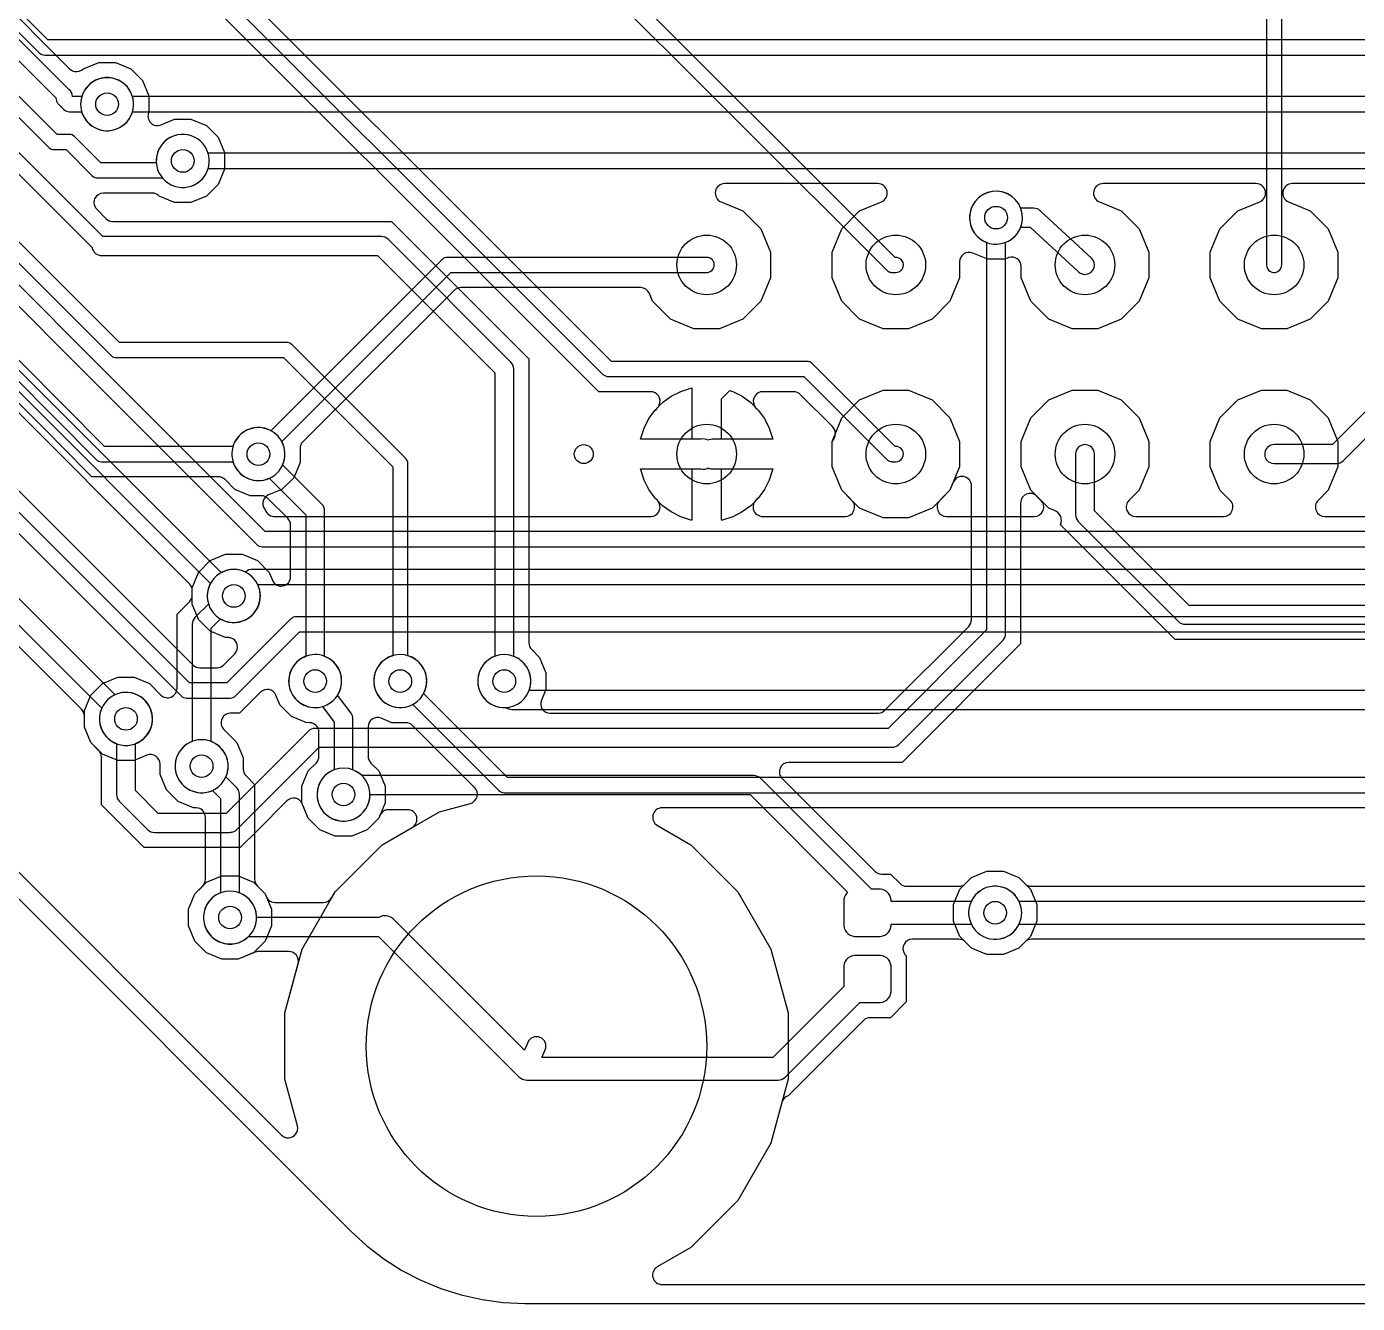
# Model space of a CAD drawing. Header units: millimetres. Extents: x -12.6 to 79.4, y -27 to 65.1.
# Drawn here: x 9.03 to 26.9, y -27.03 to -9.88 of the extents above; entities that cross this region are included whole.
import ezdxf

# ---------------------------------------------------------------- set-up
doc = ezdxf.new("R2010")
doc.units = ezdxf.units.MM

msp = doc.modelspace()

# ---------------------------------------------------------------- linework, layer by layer
at = {"layer": '16_copper'}
for points in [[(-10.32, -1.972), (12.452, -24.766), (12.459, -24.772), (12.466, -24.778), (12.47, -24.78), (12.474, -24.783), (12.483, -24.787), (12.49, -24.792), (12.495, -24.794), (12.5, -24.796), (12.509, -24.798), (12.517, -24.801), (12.522, -24.801), (12.527, -24.802), (12.536, -24.802), (12.545, -24.803), (12.55, -24.802, 0.473897), (12.665, -24.643), (12.497, -24.016), (12.497, -23.126), (12.727, -22.267), (13.172, -21.497), (13.801, -20.868), (14.571, -20.423), (14.988, -20.311, 0.577353), (15.045, -20.099), (14.211, -19.265, 0.198912), (14.121, -19.228), (13.935, -19.228), (13.79, -19.168, 0.534518), (13.614, -19.285), (13.614, -19.68, 0.198912), (13.652, -19.77), (13.758, -19.876), (13.843, -20.082), (13.843, -20.304), (13.758, -20.51), (13.601, -20.667), (13.395, -20.752), (13.173, -20.752), (12.968, -20.667), (12.81, -20.51), (12.725, -20.304), (12.725, -20.082), (12.81, -19.876), (12.917, -19.77, 0.198912), (12.954, -19.68), (12.954, -19.355, 0.3458), (12.857, -19.231), (12.829, -19.228, 0.065189), (12.792, -19.228), (12.587, -19.143), (12.429, -18.986), (12.377, -18.859, 0.534512), (12.17, -18.817), (11.886, -19.101), (11.761, -19.101, 0.696443), (11.69, -19.332), (11.853, -19.495), (11.938, -19.701), (11.938, -19.851, 0.198912), (11.975, -19.941), (12.09, -20.056), (12.09, -21.331, 0.198912), (12.128, -21.421), (12.234, -21.527), (12.319, -21.733), (12.319, -21.955), (12.234, -22.161), (12.077, -22.318), (11.871, -22.403), (11.649, -22.403), (11.444, -22.318), (11.286, -22.161), (11.201, -21.955), (11.201, -21.733), (11.286, -21.527), (11.393, -21.421, 0.198912), (11.43, -21.331), (11.43, -20.498, 0.3458), (11.333, -20.374), (11.305, -20.371, 0.065189), (11.268, -20.371), (11.063, -20.286), (10.905, -20.129), (10.82, -19.923), (10.82, -19.783, 0.534518), (10.645, -19.665), (10.474, -19.736), (10.252, -19.736), (10.047, -19.651), (9.889, -19.494), (9.804, -19.288), (9.804, -19.138, 0.198912), (9.767, -19.048), (3.861, -13.142)], [(6.913, -7.946), (9.199, -10.232, 0.198912), (9.271, -10.262), (37.118, -10.262), (39.599, -12.742), (39.599, -14.3, 0.198912), (39.628, -14.372), (40.949, -15.693), (40.969, -15.708), (40.992, -15.718), (41.017, -15.723), (41.042, -15.72, 0.595647), (41.093, -15.549), (39.802, -14.258), (39.802, -12.7, 0.198912), (39.772, -12.628), (37.232, -10.088, 0.198912), (37.16, -10.058), (9.313, -10.058), (7.087, -7.832)], [(6.405, -11.121), (12.12, -16.836, 0.198912), (12.192, -16.866), (41.859, -16.866)], [(34.279, -11.582), (11.466, -11.582), (11.463, -11.569), (11.445, -11.526), (11.422, -11.486), (11.393, -11.449), (11.36, -11.416), (11.323, -11.388), (11.283, -11.364), (11.24, -11.347), (11.195, -11.334), (11.149, -11.328), (11.102, -11.328), (11.056, -11.334), (11.011, -11.347), (10.968, -11.364), (10.927, -11.388), (10.89, -11.416), (10.857, -11.449), (10.829, -11.486), (10.806, -11.526), (10.788, -11.569), (10.776, -11.614), (10.77, -11.661), (10.77, -11.707), (10.776, -11.754), (10.788, -11.799), (10.806, -11.842), (10.829, -11.882), (10.857, -11.919), (10.89, -11.952), (10.927, -11.98), (10.968, -12.004), (11.011, -12.021), (11.056, -12.034), (11.102, -12.04), (11.149, -12.04), (11.195, -12.034, 0.278054), (11.466, -11.786), (34.279, -11.786, 0.954409)], [(5.897, -11.756), (11.498, -17.357), (11.491, -17.368), (11.474, -17.411), (11.461, -17.456), (11.455, -17.503), (11.455, -17.549), (11.461, -17.596), (11.474, -17.641), (11.491, -17.684), (11.515, -17.724), (11.543, -17.761), (11.576, -17.794), (11.613, -17.822), (11.653, -17.846), (11.696, -17.863), (11.741, -17.876), (11.788, -17.882), (11.834, -17.882), (11.881, -17.876, 0.453096), (12.148, -17.411), (12.133, -17.374), (45.288, -17.374, 0.198912)], [(45.246, -17.17), (12.065, -17.17, 0.248195), (11.969, -17.206), (11.926, -17.189, 0.208709), (11.642, -17.213), (6.071, -11.642)], [(5.168, -12.357), (11.265, -18.454, 0.198912), (11.355, -18.491), (11.581, -18.491), (11.587, -18.491, 0.187839), (11.671, -18.454), (11.824, -18.302, 0.579213), (11.766, -18.089), (11.759, -18.088, 0.101647), (11.7, -18.085), (11.494, -18), (11.337, -17.843), (11.252, -17.637), (11.252, -17.451, 0.198912), (11.215, -17.361), (5.664, -11.81)], [(28.079, -11.989), (26.023, -11.989, 0.820683), (25.974, -12.233), (26.267, -12.354), (26.508, -12.595), (26.638, -12.91), (26.638, -13.252), (26.508, -13.567), (26.267, -13.808), (25.952, -13.938), (25.61, -13.938), (25.295, -13.808), (25.054, -13.567), (24.924, -13.252), (24.924, -12.91), (25.054, -12.595), (25.295, -12.354), (25.588, -12.233, 0.820683), (25.539, -11.989), (23.483, -11.989, 0.820683), (23.434, -12.233), (23.727, -12.354), (23.968, -12.595), (24.098, -12.91), (24.098, -13.252), (23.968, -13.567), (23.727, -13.808), (23.412, -13.938), (23.07, -13.938), (22.755, -13.808), (22.514, -13.567), (22.384, -13.252), (22.384, -13.101, 0.514611), (22.216, -12.982), (22.208, -12.984), (22.158, -13.005), (21.936, -13.005), (21.734, -12.921, 0.534518), (21.558, -13.038), (21.558, -13.252), (21.428, -13.567), (21.187, -13.808), (20.872, -13.938), (20.53, -13.938), (20.215, -13.808), (19.974, -13.567), (19.844, -13.252), (19.844, -12.91), (19.974, -12.595), (20.215, -12.354), (20.508, -12.233, 0.820683), (20.459, -11.989), (18.403, -11.989, 0.820683), (18.354, -12.233), (18.647, -12.354), (18.888, -12.595), (19.018, -12.91), (19.018, -13.252), (18.888, -13.567), (18.647, -13.808), (18.332, -13.938), (17.99, -13.938), (17.675, -13.808), (17.434, -13.567), (17.392, -13.464, 0.30335), (17.275, -13.386), (14.86, -13.386, 0.198912), (14.77, -13.423), (12.737, -15.456, 0.198912), (12.7, -15.546), (12.7, -15.732), (12.615, -15.938), (12.458, -16.095), (12.277, -16.17, 0.475562), (12.221, -16.358), (12.231, -16.37, 0.338071), (12.371, -16.459), (17.408, -16.459), (17.415, -16.458, 0.529021), (17.524, -16.28), (17.521, -16.274, 0.142342), (17.468, -16.213), (17.384, -16.097), (17.32, -15.97), (17.275, -15.834), (17.273, -15.821), (18.088, -15.821, 0.168289), (18.178, -15.808), (18.19, -15.812, 0.089791), (18.234, -15.821), (19.049, -15.821), (19.047, -15.834), (19.002, -15.97), (18.938, -16.097), (18.854, -16.213, 0.791223), (18.914, -16.459), (20.02, -16.459, 0.668179), (20.11, -16.242), (19.974, -16.107), (19.844, -15.792), (19.844, -15.45), (19.974, -15.135), (20.215, -14.894), (20.53, -14.764), (20.872, -14.764), (21.187, -14.894), (21.428, -15.135), (21.558, -15.45), (21.558, -15.792), (21.428, -16.107), (21.292, -16.242, 0.668179), (21.382, -16.459), (22.56, -16.459, 0.668179), (22.65, -16.242), (22.514, -16.107), (22.384, -15.792), (22.384, -15.45), (22.514, -15.135), (22.755, -14.894), (23.07, -14.764), (23.412, -14.764), (23.727, -14.894), (23.968, -15.135), (24.098, -15.45), (24.098, -15.792), (23.968, -16.107), (23.832, -16.242, 0.668179), (23.922, -16.459), (25.1, -16.459, 0.668179), (25.19, -16.242), (25.054, -16.107), (24.924, -15.792), (24.924, -15.45), (25.054, -15.135), (25.295, -14.894), (25.61, -14.764), (25.952, -14.764), (26.267, -14.894), (26.508, -15.135), (26.638, -15.45), (26.638, -15.792), (26.508, -16.107), (26.372, -16.242, 0.668179), (26.462, -16.459), (27.64, -16.459, 0.668179)], [(4.754, -12.518), (11.104, -18.868, 0.198912), (11.176, -18.898), (11.76, -18.898), (11.767, -18.897, 0.182645), (11.832, -18.868), (12.691, -18.009), (42.915, -18.009, 0.954409), (43.606, -17.837), (43.594, -17.792, 0.730917), (42.915, -17.805), (12.649, -17.805, 0.198912), (12.577, -17.835), (11.718, -18.694), (11.218, -18.694), (4.928, -12.404)], [(4.101, -13.095), (10.038, -19.032), (10.026, -19.062), (10.014, -19.107), (10.008, -19.154), (10.008, -19.2), (10.014, -19.247), (10.026, -19.292), (10.044, -19.335), (10.067, -19.375), (10.095, -19.412), (10.128, -19.445), (10.165, -19.473), (10.206, -19.497), (10.249, -19.514), (10.294, -19.527), (10.34, -19.533), (10.387, -19.533), (10.433, -19.527, 1), (10.294, -18.827), (10.249, -18.84), (10.218, -18.852), (4.318, -12.952)], [(34.844, -20.371), (17.562, -20.371, 0.767326), (17.499, -20.608), (17.949, -20.868), (18.578, -21.497), (19.023, -22.267), (19.253, -23.126), (19.253, -24.016), (19.023, -24.875), (18.578, -25.645), (17.949, -26.274), (17.498, -26.535, 0.767326), (17.562, -26.772), (49.36, -26.772, 0.767326)], [(44.661, -22.136), (22.522, -22.136, 0.198912), (22.432, -22.173), (22.351, -22.254), (22.146, -22.339), (21.923, -22.339), (21.718, -22.254), (21.561, -22.097), (21.476, -21.892), (21.476, -21.669), (21.561, -21.464), (21.718, -21.307), (21.923, -21.222), (22.146, -21.222), (22.351, -21.307), (22.432, -21.388, 0.198912), (22.522, -21.425), (44.661, -21.425, 0.198912)], [(44.827, -21.628), (22.356, -21.628), (22.354, -21.623), (22.331, -21.583), (22.302, -21.546), (22.269, -21.513), (22.232, -21.484), (22.192, -21.461), (22.149, -21.443), (22.104, -21.431), (22.058, -21.425), (22.011, -21.425), (21.965, -21.431), (21.92, -21.443), (21.877, -21.461), (21.837, -21.484), (21.8, -21.513), (21.767, -21.546), (21.738, -21.583), (21.715, -21.623), (21.697, -21.666), (21.685, -21.711), (21.679, -21.757), (21.679, -21.804), (21.685, -21.85), (21.697, -21.895), (21.715, -21.938), (21.738, -21.978), (21.767, -22.015), (21.8, -22.048), (21.837, -22.077), (21.877, -22.1), (21.92, -22.118), (21.965, -22.13), (22.011, -22.136), (22.058, -22.136), (22.104, -22.13, 0.237342), (22.356, -21.933), (44.827, -21.933, 0.944056)]]:
    msp.add_lwpolyline(points, format="xyb", dxfattribs=at)
for points in [[(38.502, -15.72, 0.595647), (38.553, -15.549), (37.262, -14.258), (37.262, -11.938, 0.198912), (37.232, -11.866), (36.216, -10.85, 0.198912), (36.144, -10.82), (10.45, -10.82, 0.954409), (9.76, -10.992), (9.772, -11.037, 0.730917), (10.45, -11.024), (36.102, -11.024), (37.059, -11.98), (37.059, -14.3, 0.198912), (37.088, -14.372), (38.409, -15.693), (38.429, -15.708), (38.452, -15.718), (38.477, -15.723)], [(23.259, -13.207, 0.631765), (23.327, -12.988), (22.641, -12.353, 0.18894), (22.555, -12.319), (22.379, -12.319, 0.981272), (21.71, -12.561), (21.728, -12.604, 0.654591), (22.379, -12.573), (22.505, -12.573), (23.155, -13.174), (23.177, -13.191), (23.203, -13.202), (23.231, -13.208)], [(12.211, -15.971, 0.504893), (12.454, -15.452), (14.723, -13.183), (18.161, -13.183, 1), (18.161, -12.979), (14.681, -12.979, 0.198912), (14.609, -13.009), (12.31, -15.308), (12.299, -15.301), (12.256, -15.284), (12.211, -15.271), (12.165, -15.265), (12.118, -15.265), (12.072, -15.271), (12.027, -15.284), (11.984, -15.301), (11.943, -15.325), (11.906, -15.353), (11.873, -15.386), (11.845, -15.423), (11.822, -15.463), (11.804, -15.506), (11.792, -15.551), (11.786, -15.598), (11.786, -15.644), (11.792, -15.691), (11.804, -15.736), (11.822, -15.779), (11.845, -15.819), (11.873, -15.856), (11.906, -15.889), (11.943, -15.917), (11.984, -15.941), (12.027, -15.958), (12.072, -15.971), (12.118, -15.977), (12.165, -15.977)], [(13.354, -20.543, 0.752417), (13.411, -19.861), (13.411, -19.177, 0.162278), (13.386, -19.101), (13.204, -18.859, 0.986751), (12.607, -18.471), (12.584, -18.511, 0.650636), (13.001, -19.011), (13.157, -19.219), (13.157, -19.861), (13.127, -19.873), (13.086, -19.897), (13.049, -19.925), (13.016, -19.958), (12.988, -19.995), (12.965, -20.035), (12.947, -20.078), (12.935, -20.123), (12.929, -20.17), (12.929, -20.216), (12.935, -20.263), (12.947, -20.308), (12.965, -20.351), (12.988, -20.391), (13.016, -20.428), (13.049, -20.461), (13.086, -20.489), (13.127, -20.513), (13.17, -20.53), (13.215, -20.543), (13.261, -20.549), (13.308, -20.549)], [(35.452, -20.416, 1), (35.313, -19.716), (35.268, -19.729, 0.243103), (35.041, -19.964), (15.485, -19.964), (14.359, -18.838, 0.954416), (13.75, -18.471), (13.727, -18.511, 0.730922), (14.215, -18.982), (15.371, -20.138, 0.198912), (15.443, -20.168), (35.041, -20.168), (35.045, -20.181), (35.063, -20.224), (35.086, -20.264), (35.114, -20.301), (35.147, -20.334), (35.184, -20.362), (35.225, -20.386), (35.268, -20.403), (35.313, -20.416), (35.359, -20.422), (35.406, -20.422)], [(34.69, -19.273, 1), (34.551, -18.573), (34.506, -18.586, 0.223221), (34.288, -18.796), (15.775, -18.796, 0.954506), (15.124, -18.511), (15.106, -18.554, 0.493147), (15.42, -19.025), (15.467, -19.025, 0.201564), (15.57, -19.05), (34.288, -19.05), (34.301, -19.081), (34.324, -19.121), (34.352, -19.158), (34.385, -19.191), (34.422, -19.219), (34.463, -19.243), (34.506, -19.26), (34.551, -19.273), (34.597, -19.279), (34.644, -19.279)], [(11.83, -22.194, 0.752417), (11.887, -21.512), (11.887, -20.193, 0.198912), (11.85, -20.103), (11.704, -19.957, 0.981268), (11.06, -19.654), (11.042, -19.697, 0.65459), (11.524, -20.137), (11.633, -20.246), (11.633, -21.512), (11.603, -21.524), (11.562, -21.548), (11.525, -21.576), (11.492, -21.609), (11.464, -21.646), (11.441, -21.686), (11.423, -21.729), (11.411, -21.774), (11.405, -21.821), (11.405, -21.867), (11.411, -21.914), (11.423, -21.959), (11.441, -22.002), (11.464, -22.042), (11.492, -22.079), (11.525, -22.112), (11.562, -22.14), (11.603, -22.164), (11.646, -22.181), (11.691, -22.194), (11.737, -22.2), (11.784, -22.2)]]:
    msp.add_lwpolyline(points, format="xyb", close=True, dxfattribs=at)
msp.add_lwpolyline([(41.817, -16.662), (12.234, -16.662), (6.579, -11.007)], dxfattribs=at)
for points in [[(17.273, -15.421), (17.275, -15.408), (17.32, -15.272), (17.384, -15.145), (17.468, -15.029), (17.569, -14.928), (17.685, -14.844), (17.812, -14.78), (17.948, -14.735), (17.961, -14.733), (17.961, -15.421)], [(18.361, -15.421), (18.361, -14.879), (18.472, -14.767), (18.51, -14.78), (18.637, -14.844), (18.753, -14.928), (18.854, -15.029), (18.938, -15.145), (19.002, -15.272), (19.047, -15.408), (19.049, -15.421)]]:
    msp.add_lwpolyline(points, close=True, dxfattribs=at)
at = {"layer": '1_copper'}
for points in [[(-3.717, 2.303), (9.423, -10.837, 0.078056), (9.429, -10.877), (9.43, -10.883, 0.103264), (9.453, -10.918), (9.529, -10.994, 0.198912), (9.601, -11.024), (9.768, -11.024), (9.772, -11.037), (9.79, -11.08), (9.813, -11.12), (9.841, -11.157), (9.874, -11.19), (9.911, -11.218), (9.952, -11.242), (9.995, -11.259), (10.04, -11.272), (10.086, -11.278), (10.133, -11.278), (10.179, -11.272, 1), (10.04, -10.572), (9.995, -10.585, 0.243103), (9.768, -10.82), (9.643, -10.82, 0.254524), (9.597, -10.723), (-3.544, 2.417)], [(-4.117, 1.941), (9.326, -11.502, 0.198912), (9.398, -11.532), (9.559, -11.532), (9.91, -11.883, 0.198912), (9.982, -11.913), (10.852, -11.913), (10.857, -11.919), (10.89, -11.952), (10.927, -11.98), (10.968, -12.004), (11.011, -12.021), (11.056, -12.034), (11.102, -12.04), (11.149, -12.04), (11.195, -12.034, 1), (11.056, -11.334), (11.011, -11.347, 0.341103), (10.77, -11.709), (10.024, -11.709), (9.673, -11.358, 0.198912), (9.601, -11.328), (9.44, -11.328), (-3.944, 2.055)], [(-4.517, 1.579), (9.908, -12.846), (9.909, -12.853, 0.355417), (10.033, -12.954), (13.74, -12.954), (15.316, -14.531), (15.316, -18.337), (15.286, -18.349), (15.245, -18.373), (15.208, -18.401), (15.175, -18.434), (15.147, -18.471), (15.124, -18.511), (15.106, -18.554), (15.094, -18.599), (15.088, -18.646), (15.088, -18.692), (15.094, -18.739), (15.106, -18.784), (15.124, -18.827), (15.147, -18.867), (15.175, -18.904), (15.208, -18.937), (15.245, -18.965), (15.286, -18.989), (15.329, -19.006), (15.374, -19.019), (15.42, -19.025), (15.467, -19.025), (15.513, -19.019, 0.752417), (15.57, -18.337), (15.57, -14.478, 0.198912), (15.533, -14.388), (13.882, -12.737, 0.198912), (13.792, -12.7), (10.05, -12.7), (-4.344, 1.693)], [(-5.607, 0.002), (9.961, -15.693, 0.199964), (10.033, -15.723), (11.8, -15.723, 0.453032), (12.286, -15.946), (12.776, -16.436), (12.776, -18.337, 0.981272), (13.018, -19.006), (13.061, -18.989, 0.654591), (13.03, -18.337), (13.03, -16.383, 0.198912), (12.993, -16.293), (12.466, -15.766, 0.981268), (11.822, -15.463), (11.804, -15.506), (11.8, -15.519), (10.075, -15.519), (-5.461, 0.143)], [(-10.32, -1.972), (12.452, -24.766), (12.459, -24.772), (12.466, -24.778), (12.47, -24.78), (12.474, -24.783), (12.483, -24.787), (12.49, -24.792), (12.495, -24.794), (12.5, -24.796), (12.509, -24.798), (12.517, -24.801), (12.522, -24.801), (12.527, -24.802), (12.536, -24.802), (12.545, -24.803), (12.55, -24.802, 0.473897), (12.665, -24.643), (12.497, -24.016), (12.497, -23.126), (12.675, -22.461, 0.493143), (12.552, -22.301), (12.142, -22.301, 0.098491), (12.093, -22.311), (11.871, -22.403), (11.649, -22.403), (11.444, -22.318), (11.286, -22.161), (11.201, -21.955), (11.201, -21.733), (11.286, -21.527), (11.444, -21.37), (11.649, -21.285), (11.871, -21.285), (12.077, -21.37), (12.234, -21.527, 0.384275), (12.366, -21.641), (13.015, -21.641, 0.267952), (13.125, -21.577), (13.172, -21.497), (13.801, -20.868), (14.207, -20.633, 0.767326), (14.144, -20.396), (13.89, -20.396, 0.234645), (13.789, -20.446), (13.785, -20.453, 0.104895), (13.758, -20.51), (13.601, -20.667), (13.395, -20.752), (13.173, -20.752), (12.968, -20.667), (12.81, -20.51), (12.731, -20.318, 0.534515), (12.524, -20.277), (12.128, -20.674), (11.897, -20.904), (10.607, -20.904), (10.033, -20.33), (10.033, -19.69, 0.198912), (9.996, -19.6), (9.889, -19.494), (9.804, -19.288), (9.804, -19.066), (9.889, -18.86), (10.047, -18.703), (10.252, -18.618), (10.474, -18.618), (10.68, -18.703), (10.832, -18.856, 0.668179), (11.049, -18.766), (11.049, -17.77), (11.215, -17.604, 0.198912), (11.252, -17.514), (11.252, -17.415), (11.337, -17.209), (11.494, -17.052), (11.7, -16.967), (11.922, -16.967), (12.128, -17.052), (12.285, -17.209), (12.329, -17.316, 0.820683), (12.573, -17.267), (12.573, -16.572, 0.198912), (12.536, -16.483), (12.27, -16.217, 0.198912), (12.18, -16.18), (12.03, -16.18), (11.825, -16.095), (11.693, -15.963, 0.198912), (11.603, -15.926), (10.211, -15.926, 0.02307), (10.199, -15.926), (10.033, -15.926, 0.001015), (10.032, -15.926), (9.906, -15.926), (9.817, -15.836, 0.001014), (9.817, -15.836), (9.695, -15.714), (9.691, -15.709), (-5.653, -0.241)], [(0.626, -4.758), (10.164, -14.296, 0.198912), (10.236, -14.326), (12.48, -14.326), (13.945, -15.79), (13.945, -18.328), (13.932, -18.332), (13.889, -18.349), (13.848, -18.373), (13.811, -18.401), (13.778, -18.434), (13.75, -18.471), (13.727, -18.511), (13.709, -18.554), (13.697, -18.599), (13.691, -18.646), (13.691, -18.692), (13.697, -18.739), (13.709, -18.784), (13.727, -18.827), (13.75, -18.867), (13.778, -18.904), (13.811, -18.937), (13.848, -18.965), (13.889, -18.989), (13.932, -19.006), (13.977, -19.019), (14.023, -19.025), (14.07, -19.025), (14.116, -19.019, 0.782376), (14.148, -18.328), (14.148, -15.748, 0.198912), (14.118, -15.676), (12.594, -14.152, 0.198912), (12.522, -14.122), (10.278, -14.122), (0.77, -4.614, 0.954416)], [(10.448, -8.23), (16.768, -14.55, 0.198912), (16.84, -14.58), (19.465, -14.58), (20.578, -15.693), (20.583, -15.697), (20.588, -15.701), (20.593, -15.704), (20.598, -15.708), (20.604, -15.711), (20.61, -15.714), (20.616, -15.716), (20.621, -15.718), (20.628, -15.719), (20.634, -15.721), (20.643, -15.722), (20.646, -15.723), (20.648, -15.722), (20.65, -15.723), (20.701, -15.723), (20.726, -15.719), (20.749, -15.71, 0.624737), (20.742, -15.528), (20.718, -15.521, 0.049729), (20.692, -15.519), (19.579, -14.406, 0.198912), (19.507, -14.376), (16.882, -14.376), (10.562, -8.056, 0.198912)], [(8.573, -9.412), (9.611, -10.45, 0.111434), (9.658, -10.48), (9.671, -10.483, 0.235503), (9.793, -10.448), (9.998, -10.363), (10.22, -10.363), (10.426, -10.448), (10.583, -10.605), (10.668, -10.811), (10.668, -11.033, 0.670886), (10.834, -11.2), (11.014, -11.125), (11.236, -11.125), (11.442, -11.21), (11.599, -11.367), (11.684, -11.573), (11.684, -11.795), (11.599, -12.001), (11.442, -12.158), (11.236, -12.243), (11.014, -12.243), (10.809, -12.158, 0.212638), (10.714, -12.116), (10.059, -12.116, 0.668185), (9.97, -12.333), (10.097, -12.46, 0.198908), (10.186, -12.497), (13.929, -12.497), (15.773, -14.341), (15.773, -18.156, 0.198912), (15.811, -18.246), (15.917, -18.352), (16.002, -18.558), (16.002, -18.78), (15.942, -18.925, 0.534518), (16.059, -19.101), (20.461, -19.101), (20.466, -19.1, 0.187839), (20.551, -19.064), (21.68, -17.934, 0.198912), (21.717, -17.845), (21.717, -16.047, 0.820683), (21.473, -15.998), (21.428, -16.107), (21.187, -16.348), (20.872, -16.478), (20.53, -16.478), (20.215, -16.348), (19.974, -16.107), (19.844, -15.792), (19.844, -15.45, 0.450589), (19.844, -15.246), (19.418, -14.82, 0.198912), (19.328, -14.783), (18.914, -14.783, 0.545518), (18.798, -14.962), (18.801, -14.968, 0.142342), (18.854, -15.029), (18.938, -15.145), (19.002, -15.272), (19.047, -15.408), (19.049, -15.421), (18.234, -15.421, 0.081224), (18.194, -15.428), (18.181, -15.432, 0.17163), (18.088, -15.421), (17.273, -15.421), (17.275, -15.408), (17.32, -15.272), (17.384, -15.145), (17.468, -15.029, 0.145486), (17.522, -14.966), (17.525, -14.959, 0.537281), (17.408, -14.783), (16.714, -14.783), (10.439, -8.508, 0.820688)], [(16.541, -9.116), (20.578, -13.153), (20.583, -13.157), (20.588, -13.161), (20.593, -13.164), (20.598, -13.168), (20.604, -13.171), (20.61, -13.174), (20.616, -13.176), (20.621, -13.178), (20.628, -13.179), (20.634, -13.181), (20.643, -13.182), (20.646, -13.183), (20.648, -13.182), (20.65, -13.183), (20.701, -13.183), (20.726, -13.179), (20.749, -13.17, 0.624737), (20.742, -12.988), (20.718, -12.981, 0.049729), (20.692, -12.979), (16.777, -9.064, 0.948228)], [(50.189, -9.906), (33.477, -9.906, 0.198912), (33.387, -9.943), (32.244, -11.086, 0.198912), (32.207, -11.176), (32.207, -16.33), (30.885, -17.653), (24.64, -17.653), (23.368, -16.381), (23.368, -15.621, 1), (23.114, -15.621), (23.114, -16.434, 0.198912), (23.151, -16.524), (24.497, -17.87, 0.198912), (24.587, -17.907), (30.937, -17.907), (30.943, -17.906, 0.187839), (31.027, -17.87), (32.424, -16.473, 0.198912), (32.461, -16.383), (32.461, -11.229), (33.53, -10.16), (50.241, -10.16, 0.198912)], [(27, -15.06), (26.567, -15.494), (25.781, -15.494, 0.879449), (25.749, -15.744), (25.781, -15.748), (26.619, -15.748, 0.198912), (26.709, -15.711), (27.217, -15.203, 0.198912)], [(31.074, -18.11), (24.45, -18.11), (24.22, -17.88), (24.22, -17.88), (22.911, -16.571, 0.4537), (22.832, -16.38), (22.755, -16.348), (22.594, -16.186, 0.668179), (22.377, -16.276), (22.377, -18.171), (20.787, -19.761), (19.265, -19.761, 0.668179), (19.175, -19.978), (20.42, -21.223, 0.198912), (20.509, -21.26), (20.629, -21.26), (20.757, -21.388, 0.198912), (20.846, -21.425), (21.547, -21.425, 0.198912), (21.637, -21.388), (21.718, -21.307), (21.923, -21.222), (22.146, -21.222), (22.351, -21.307), (22.508, -21.464), (22.593, -21.669), (22.593, -21.892), (22.508, -22.097), (22.351, -22.254), (22.146, -22.339), (21.923, -22.339), (21.718, -22.254), (21.637, -22.173, 0.198912), (21.547, -22.136), (20.923, -22.136, 0.596407), (20.817, -22.332), (20.821, -22.34, 0.045024), (20.841, -22.361), (20.841, -22.978), (20.629, -23.19), (20.355, -23.19, 0.198912), (20.265, -23.227), (19.254, -24.238, 0.254403), (19.17, -24.326), (19.023, -24.875), (18.578, -25.645), (17.949, -26.274), (17.498, -26.535, 0.767326), (17.562, -26.772), (49.36, -26.772, 0.767326)]]:
    msp.add_lwpolyline(points, format="xyb", dxfattribs=at)
for points in [[(25.798, -13.181, 0.366248), (25.883, -13.081), (25.883, -8.958, 0.944056), (25.616, -8.299), (25.573, -8.316, 0.736842), (25.679, -8.988), (25.679, -13.081), (25.683, -13.106), (25.692, -13.129), (25.706, -13.15), (25.725, -13.166), (25.748, -13.177), (25.773, -13.182)], [(11.766, -20.7, 0.187839), (11.85, -20.664), (12.956, -19.558), (20.65, -19.558, 0.198912), (20.74, -19.521), (22.137, -18.124, 0.198912), (22.174, -18.034), (22.174, -12.778, 0.981272), (21.933, -12.109), (21.89, -12.126, 0.654591), (21.92, -12.778), (21.92, -17.981), (20.598, -19.304), (12.903, -19.304, 0.198912), (12.813, -19.341), (11.708, -20.447), (10.797, -20.447), (10.49, -20.14), (10.49, -19.509, 0.981272), (10.249, -18.84), (10.206, -18.857, 0.654591), (10.236, -19.509), (10.236, -20.193, 0.198912), (10.273, -20.283), (10.654, -20.664, 0.198912), (10.744, -20.701), (11.76, -20.701)], [(11.449, -20.162, 0.752417), (11.506, -19.48), (11.506, -17.96), (11.632, -17.833, 0.96915), (12.009, -17.23), (11.969, -17.206, 0.661986), (11.472, -17.635), (11.289, -17.817, 0.198912), (11.252, -17.907), (11.252, -19.48), (11.222, -19.492), (11.181, -19.516), (11.144, -19.544), (11.111, -19.577), (11.083, -19.614), (11.06, -19.654), (11.042, -19.697), (11.03, -19.742), (11.024, -19.789), (11.024, -19.835), (11.03, -19.882), (11.042, -19.927), (11.06, -19.97), (11.083, -20.01), (11.111, -20.047), (11.144, -20.08), (11.181, -20.108), (11.222, -20.132), (11.265, -20.149), (11.31, -20.162), (11.356, -20.168), (11.403, -20.168)], [(22.104, -22.13, 1), (21.965, -21.431), (21.92, -21.443, 0.203027), (21.713, -21.628), (20.637, -21.628), (20.637, -21.606), (20.631, -21.575), (20.619, -21.547), (20.602, -21.521), (20.58, -21.498), (20.554, -21.481), (20.525, -21.469), (20.494, -21.463), (20.373, -21.463), (18.886, -19.976, 0.198912), (18.796, -19.939), (13.533, -19.939, 0.962894), (13.016, -20.428), (13.049, -20.461, 0.644764), (13.64, -20.193), (18.743, -20.193), (20.054, -21.504), (20.038, -21.521), (20.021, -21.547), (20.009, -21.575), (20.003, -21.606), (20.003, -21.955), (20.009, -21.986), (20.021, -22.014), (20.038, -22.04), (20.06, -22.063), (20.086, -22.08), (20.115, -22.092), (20.146, -22.098), (20.494, -22.098), (20.525, -22.092), (20.554, -22.08), (20.58, -22.063), (20.602, -22.04), (20.619, -22.014), (20.631, -21.986), (20.637, -21.955), (20.637, -21.933), (21.713, -21.933), (21.715, -21.938), (21.738, -21.978), (21.767, -22.015), (21.8, -22.048), (21.837, -22.077), (21.877, -22.1), (21.92, -22.118), (21.965, -22.13), (22.011, -22.136), (22.058, -22.136)], [(19.119, -24.028, 0.189183), (19.221, -23.984), (20.218, -22.987), (20.494, -22.987), (20.525, -22.981), (20.554, -22.969), (20.58, -22.952), (20.602, -22.929), (20.619, -22.903), (20.631, -22.875), (20.637, -22.844), (20.637, -22.495), (20.631, -22.464), (20.619, -22.436), (20.602, -22.41), (20.58, -22.387), (20.554, -22.37), (20.525, -22.358), (20.494, -22.352), (20.146, -22.352), (20.115, -22.358), (20.086, -22.37), (20.06, -22.387), (20.038, -22.41), (20.021, -22.436), (20.009, -22.464), (20.003, -22.495), (20.003, -22.771), (19.05, -23.724), (15.949, -23.724), (15.992, -23.62, 1), (15.758, -23.522), (15.714, -23.627), (13.951, -21.863, 0.355159), (13.76, -21.844), (12.116, -21.844, 0.9678), (11.405, -21.821), (11.405, -21.867, 0.641178), (12.009, -22.098), (13.754, -22.098), (15.64, -23.984, 0.198912), (15.748, -24.028), (19.114, -24.028)]]:
    msp.add_lwpolyline(points, format="xyb", close=True, dxfattribs=at)
for points in [[(17.948, -16.507), (17.812, -16.462), (17.685, -16.398), (17.569, -16.314), (17.468, -16.213), (17.384, -16.097), (17.32, -15.97), (17.275, -15.834), (17.273, -15.821), (17.961, -15.821), (17.961, -16.509)], [(18.361, -15.821), (19.049, -15.821), (19.047, -15.834), (19.002, -15.97), (18.938, -16.097), (18.854, -16.213), (18.753, -16.314), (18.637, -16.398), (18.51, -16.462), (18.374, -16.507), (18.361, -16.509)]]:
    msp.add_lwpolyline(points, close=True, dxfattribs=at)
at = {"layer": 'drills_PTH'}
for centre, radius in [((18.161, -13.081), 0.4), ((20.701, -13.081), 0.4), ((23.241, -13.081), 0.4), ((25.781, -13.081), 0.4), ((18.161, -15.621), 0.4), ((20.701, -15.621), 0.4), ((23.241, -15.621), 0.4), ((25.781, -15.621), 0.4), ((15.875, -23.571), 2.286)]:
    msp.add_circle(centre, radius, dxfattribs=at)
at = {"layer": 'drills_via_1_16'}
for centre, radius in [((10.109, -10.922), 0.152), ((11.125, -11.684), 0.152), ((22.047, -12.446), 0.152), ((12.141, -15.621), 0.152), ((16.51, -15.621), 0.127), ((11.811, -17.526), 0.152), ((12.903, -18.669), 0.152), ((14.046, -18.669), 0.152), ((15.443, -18.669), 0.152), ((10.363, -19.177), 0.152), ((11.379, -19.812), 0.152), ((13.284, -20.193), 0.152), ((11.76, -21.844), 0.152), ((22.035, -21.78), 0.152)]:
    msp.add_circle(centre, radius, dxfattribs=at)
at = {"layer": 'outline'}
msp.add_lwpolyline([(-12.649, 36.735), (-12.649, 1.367), (-12.649, 1.367), (-12.637, 1.079), (-12.599, 0.793), (-12.537, 0.512), (-12.45, 0.237), (-12.34, -0.029), (-12.207, -0.284), (-12.052, -0.527), (-11.877, -0.756), (-11.683, -0.967), (13.384, -26.057), (13.596, -26.252), (13.824, -26.428), (14.067, -26.582), (14.323, -26.716), (14.589, -26.826), (14.864, -26.913), (15.145, -26.975), (15.43, -27.013), (15.718, -27.026), (15.72, -27.026), (51.081, -27.026)], dxfattribs=at)

doc.saveas('drawing.dxf')
